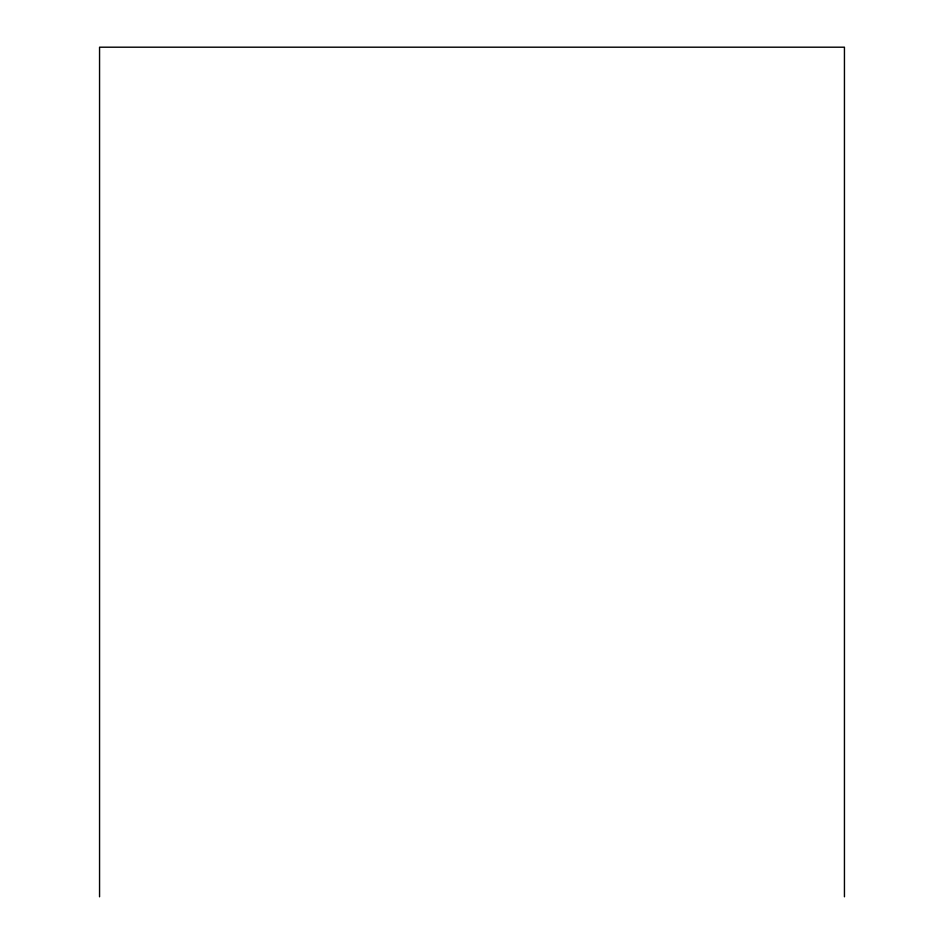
<?xml version="1.0" encoding="UTF-8"?>
<svg xmlns="http://www.w3.org/2000/svg" width="944" height="944" viewBox="0 0 944 944"><rect width="100%" height="100%" fill="white"/><g stroke="black" fill="none" stroke-linecap="round" stroke-linejoin="round"><path stroke-width="1.42" d="M844.443 896.8L844.443 47.2L99.557 47.2L99.557 896.8"/></g></svg>
